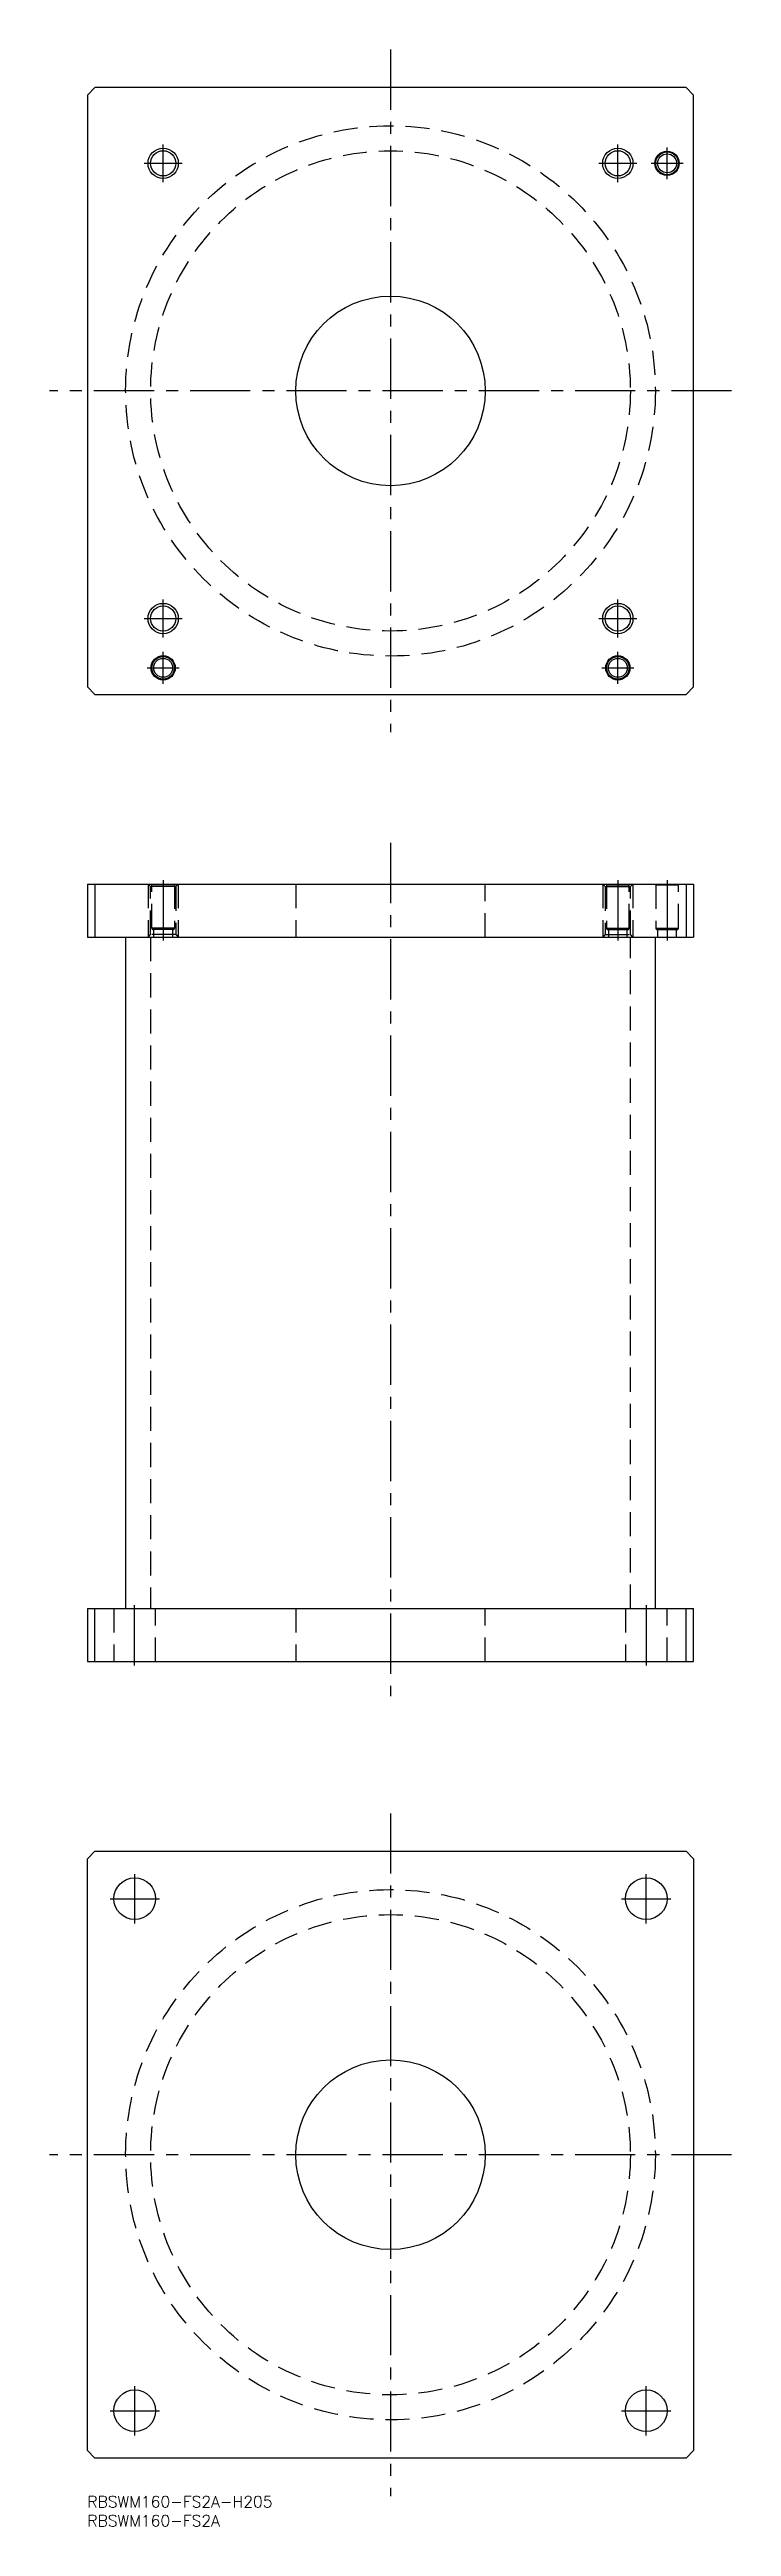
# Model space of a CAD drawing. Extents: x -10 to 170, y -8 to 645.
import ezdxf

# ---------------------------------------------------------------- set-up
doc = ezdxf.new("R2010")
doc.units = 0
doc.header["$LTSCALE"] = 0.5
doc.linetypes.add('CENTER', pattern=[50.8, 31.75, -6.35, 6.35, -6.35])
doc.linetypes.add('DASHED', pattern=[19.05, 12.7, -6.35])
for name, color, linetype in [('MSM_CENTER', 1, 'CENTER'), ('MSM_CONTINUOUS', 7, 'CONTINUOUS'), ('MSM_DASHED', 4, 'DASHED'), ('MSM_NARROW', 5, 'CONTINUOUS'), ('MSM_PART_NUMBER', 7, 'CONTINUOUS')]:
    doc.layers.add(name, color=color, linetype=linetype)
doc.styles.get("Standard").update_dxf_attribs({"font": 'txt.shx', "height": 3, "bigfont": 'bigfont.shx'})

msp = doc.modelspace()

# ---------------------------------------------------------------- linework, layer by layer
at = {"layer": 'MSM_CENTER'}
for p, q in [((80, 645), (80, 465)), ((15, 615), (25, 615)), ((20, 610), (20, 620)), ((135, 615), (145, 615)), ((140, 610), (140, 620)), ((148.8, 615), (157.2, 615)), ((153, 610.8), (153, 619.2)), ((170, 555), (-10, 555)), ((20, 490), (20, 500)), ((140, 490), (140, 500)), ((15, 495), (25, 495)), ((135, 495), (145, 495)), ((20, 477.8), (20, 486.2)), ((140, 477.8), (140, 486.2)), ((15.8, 482), (24.2, 482)), ((135.8, 482), (144.2, 482)), ((80, 435.8738), (80, 210.8738)), ((20, 426), (20, 410)), ((140, 426), (140, 410)), ((153, 426), (153, 410)), ((12.4749, 219), (12.4749, 235)), ((147.5251, 219), (147.5251, 235)), ((80, 180), (80, 0)), ((12.5, 151), (12.5, 164)), ((147.5, 151), (147.5, 164)), ((6, 157.5), (19, 157.5)), ((141, 157.5), (154, 157.5)), ((170, 90), (-10, 90)), ((12.5, 16), (12.5, 29)), ((147.5, 16), (147.5, 29)), ((6, 22.5), (19, 22.5)), ((141, 22.5), (154, 22.5))]:
    msp.add_line(p, q, dxfattribs=at)
at = {"layer": 'MSM_CONTINUOUS'}
for p, q in [((2, 635), (0, 633)), ((158, 635), (2, 635)), ((160, 633), (158, 635)), ((0, 633), (0, 477)), ((160, 477), (160, 633)), ((0, 477), (2, 475)), ((158, 475), (160, 477)), ((2, 475), (158, 475)), ((0, 425), (158, 425)), ((0, 425), (0, 411)), ((2, 425), (2, 411)), ((158, 425), (158, 411)), ((158, 425), (160, 425)), ((160, 425), (160, 411)), ((0, 411), (160, 411)), ((10.1, 411), (10.1, 234)), ((149.9, 234), (149.9, 411)), ((0, 234), (160, 234)), ((0, 234), (0, 220)), ((2, 220), (2, 234)), ((158, 220), (158, 234)), ((160, 220), (160, 234)), ((0, 220), (160, 220)), ((0, 168), (2, 170)), ((2, 170), (158, 170)), ((158, 170), (160, 168)), ((0, 12), (0, 168)), ((160, 168), (160, 12)), ((2, 10), (0, 12)), ((158, 10), (2, 10)), ((160, 12), (158, 10))]:
    msp.add_line(p, q, dxfattribs=at)
for centre, radius in [((20, 615), 3.3235), ((140, 615), 3.3235), ((153, 615), 3.2), ((153, 615), 3), ((153, 615), 2.5), ((80, 555), 25), ((20, 495), 3.3235), ((140, 495), 3.3235), ((20, 482), 3.2), ((20, 482), 3), ((20, 482), 2.5), ((140, 482), 3.2), ((140, 482), 3), ((140, 482), 2.5), ((12.5, 157.5), 5.5), ((147.5, 157.5), 5.5), ((80, 90), 25), ((12.5, 22.5), 5.5), ((147.5, 22.5), 5.5)]:
    msp.add_circle(centre, radius, dxfattribs=at)
at = {"layer": 'MSM_DASHED'}
for p, q in [((16.6765, 424.3235), (16, 425)), ((16, 425), (16, 411)), ((17, 424.8), (16.8, 425)), ((23, 424.8), (17, 424.8)), ((17, 413.4), (17, 424.8)), ((23.2, 425), (23, 424.8)), ((23, 424.8), (23, 413.4)), ((24, 425), (23.3235, 424.3235)), ((24, 425), (24, 411)), ((55, 425), (55, 411)), ((105, 411), (105, 425)), ((136, 425), (136.6765, 424.3235)), ((136, 425), (136, 411)), ((136.8, 425), (137, 424.8)), ((137, 424.8), (143, 424.8)), ((137, 424.8), (137, 413.4)), ((143, 424.8), (143.2, 425)), ((143, 413.4), (143, 424.8)), ((143.3235, 424.3235), (144, 425)), ((144, 425), (144, 411)), ((149.8, 425), (150, 424.8)), ((150, 424.8), (156, 424.8)), ((150, 424.8), (150, 413.4)), ((156, 424.8), (156.2, 425)), ((156, 413.4), (156, 424.8)), ((23.3235, 424.3235), (16.6765, 424.3235)), ((16.6765, 411.6765), (16.6765, 424.3235)), ((23.3235, 424.3235), (23.3235, 411.6765)), ((136.6765, 424.3235), (143.3235, 424.3235)), ((136.6765, 424.3235), (136.6765, 411.6765)), ((143.3235, 411.6765), (143.3235, 424.3235)), ((16, 411), (16.6765, 411.6765)), ((23.3235, 411.6765), (16.6765, 411.6765)), ((23, 413.4), (17, 413.4)), ((22.6, 413), (17.4, 413)), ((17.5, 411), (17.5, 413)), ((22.5, 413), (22.5, 411)), ((23.3235, 411.6765), (24, 411)), ((136.6765, 411.6765), (136, 411)), ((136.6765, 411.6765), (143.3235, 411.6765)), ((137, 413.4), (143, 413.4)), ((137.4, 413), (142.6, 413)), ((137.5, 413), (137.5, 411)), ((142.5, 411), (142.5, 413)), ((144, 411), (143.3235, 411.6765)), ((150, 413.4), (156, 413.4)), ((150.4, 413), (155.6, 413)), ((150.5, 413), (150.5, 411)), ((155.5, 411), (155.5, 413)), ((16.7, 411), (16.7, 234)), ((143.3, 234), (143.3, 411)), ((7, 234), (7, 220)), ((18, 220), (18, 234)), ((55, 234), (55, 220)), ((105, 220), (105, 234)), ((142, 234), (142, 220)), ((153, 220), (153, 234))]:
    msp.add_line(p, q, dxfattribs=at)
for centre, radius in [((80, 555), 69.9), ((80, 555), 63.3), ((80, 90), 69.9), ((80, 90), 63.3)]:
    msp.add_circle(centre, radius, dxfattribs=at)
for centre, start, end in [((17.4, 413.4), 180, 270), ((22.6, 413.4), 270, 0), ((137.4, 413.4), 180, 270), ((142.6, 413.4), 270, 0), ((150.4, 413.4), 180, 270), ((155.6, 413.4), 270, 0)]:
    msp.add_arc(centre, 0.4, start, end, dxfattribs=at)
at = {"layer": 'MSM_NARROW'}
for centre in [(20, 615), (140, 615), (20, 495), (140, 495)]:
    msp.add_circle(centre, 4, dxfattribs=at)

# ---------------------------------------------------------------- texts
at = {"layer": 'MSM_PART_NUMBER'}
for s, p in [('RBSWM160-FS2A-H205', (0, -3)), ('RBSWM160-FS2A', (0, -8))]:
    msp.add_text(s, height=3, dxfattribs=at).set_placement(p)

doc.saveas('drawing.dxf')
